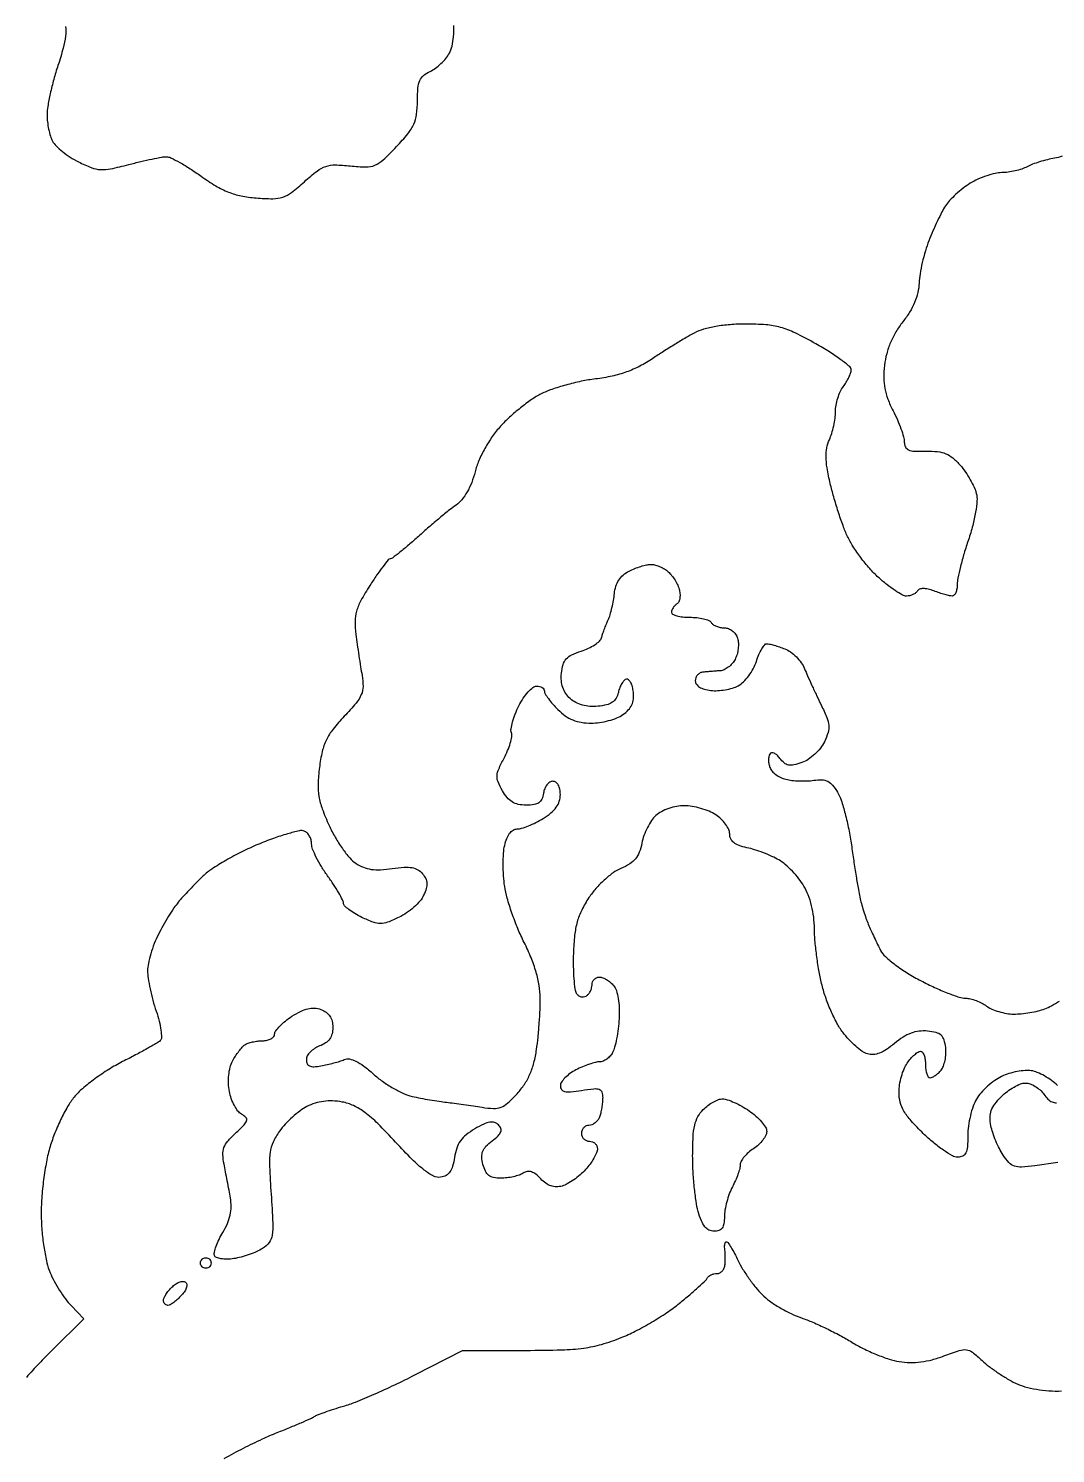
# Model space of a CAD drawing. Extents: x 0 to 102, y 0 to 135.
# Drawn here: x 51.06 to 67.47, y 31.89 to 54.67 of the extents above; entities that cross this region are included whole.
import ezdxf

# ---------------------------------------------------------------- set-up
doc = ezdxf.new("R2010")
doc.units = 0
doc.header["$MEASUREMENT"] = 0

msp = doc.modelspace()

# ---------------------------------------------------------------- linework, layer by layer
for points in [[(51.64752, 54.702205, -0.055869), (51.647337, 54.550269, -0.038596), (51.610338, 54.357859, -0.012517), (51.526817, 54.080168, 0.012704), (51.459974, 53.857624, 0.012179), (51.403494, 53.628833, 0.012202), (51.363545, 53.424709, 0.042241), (51.3522, 53.290662, 0.028917), (51.358601, 53.180071, 0.022291), (51.377882, 53.060755, 0.022759), (51.40605, 52.950574, 0.048938), (51.439629, 52.869715, 0.076464), (51.495319, 52.795542, 0.02539), (51.597529, 52.705286, 0.024598), (51.72267, 52.615301, 0.025626), (51.85439, 52.53936, 0.024444), (52.059506, 52.447055, 0.08046), (52.204088, 52.415722, 0.064822), (52.367274, 52.42825, 0.012181), (52.659389, 52.496784, -0.005723), (52.851261, 52.544422, -0.006883), (53.032748, 52.584653, -0.005968), (53.186202, 52.614555, -0.045158), (53.259632, 52.6212, -0.114369), (53.330417, 52.604794, -0.013736), (53.473406, 52.529813, -0.015774), (53.640455, 52.429228, -0.012365), (53.815245, 52.310094, 0.021037), (54.049384, 52.156386, 0.040367), (54.250735, 52.057087, 0.043781), (54.454129, 51.996399, 0.02994), (54.692897, 51.962117, 0.019481), (54.96164, 51.950344, 0.082608), (55.120045, 51.97591, 0.082932), (55.261336, 52.051335, 0.019723), (55.466841, 52.222776, -0.018744), (55.670202, 52.393103, -0.082233), (55.807543, 52.467358, -0.087975), (55.956902, 52.490857, -0.023202), (56.199163, 52.474882, 0.023072), (56.449521, 52.458308, 0.104031), (56.592748, 52.485459, 0.089505), (56.723453, 52.569827, 0.014659), (56.938178, 52.782692, 0.018811), (57.119919, 52.988733, 0.063822), (57.214581, 53.140488, 0.074906), (57.25994, 53.297799, 0.03281), (57.2742, 53.514876, -0.019525), (57.282243, 53.720756, -0.082024), (57.311777, 53.840525, -0.11954), (57.371835, 53.920619, -0.065573), (57.476405, 53.985958, 0.050372), (57.561586, 54.03566, 0.031677), (57.650388, 54.109277, 0.031639), (57.729377, 54.193722, 0.049384), (57.784739, 54.276391, 0.067173), (57.826754, 54.388951, 0.033105), (57.85067, 54.540104, 0.028751), (57.856664, 54.720318, 0.020254)], [(67.5797, 52.632187, -0.065338), (67.458569, 52.596461, 0.02062), (67.345109, 52.573751, 0.015153), (67.221442, 52.539646, 0.015366), (67.10622, 52.500164, 0.032648), (67.020425, 52.461218, -0.042445), (66.936846, 52.425234, -0.023324), (66.829577, 52.394959, -0.023096), (66.717083, 52.374227, -0.034031), (66.616897, 52.3674, 0.0559), (66.509814, 52.35539, 0.025739), (66.374584, 52.31726, 0.025107), (66.234964, 52.262059, 0.031727), (66.112489, 52.19671, 0.025587), (65.99791, 52.117523, 0.020087), (65.882016, 52.020683, 0.020502), (65.781361, 51.921657, 0.046121), (65.71573, 51.83716, 0.022804), (65.659514, 51.739569, 0.008135), (65.588011, 51.595517, 0.008052), (65.514575, 51.434702, 0.009421), (65.450262, 51.279754, 0.021593), (65.393959, 51.116125, 0.015452), (65.344695, 50.928919, 0.015646), (65.308802, 50.747318, 0.032034), (65.294348, 50.602954, -0.049194), (65.27367, 50.449637, -0.041422), (65.222864, 50.293802, -0.038439), (65.142534, 50.137524, -0.030883), (65.033684, 49.982902, 0.033931), (64.923197, 49.823906, 0.0351), (64.83662, 49.653167, 0.035466), (64.775518, 49.473737, 0.036285), (64.740958, 49.288834, 0.02917), (64.730097, 49.087588, 0.045378), (64.746585, 48.914735, 0.04516), (64.794074, 48.747098, 0.028552), (64.877635, 48.561676, -0.016635), (64.946446, 48.41821, -0.017307), (65.004594, 48.272348, -0.017265), (65.04601, 48.14315, -0.06903), (65.0574, 48.061039, 0.114427), (65.075377, 47.983514, 0.180667), (65.124404, 47.937141, 0.09035), (65.220696, 47.915618, 0.016478), (65.404168, 47.914381, -0.03), (65.590432, 47.908089, -0.074421), (65.722594, 47.875422, -0.079527), (65.834165, 47.807078, -0.038044), (65.953464, 47.688022, -0.026808), (66.034895, 47.582395, -0.020891), (66.112078, 47.459664, -0.021325), (66.174462, 47.338942, -0.047139), (66.209025, 47.24127, -0.079785), (66.219372, 47.122179, -0.024002), (66.197434, 46.941085, -0.022181), (66.15124, 46.727403, -0.017124), (66.082729, 46.499072, 0.009526), (66.014077, 46.282295, 0.010501), (65.956078, 46.06996, 0.009962), (65.914054, 45.886958, 0.051495), (65.9034, 45.783786, -0.040979), (65.897604, 45.713189, -0.06042), (65.880167, 45.653563, -0.079444), (65.854563, 45.613066, -0.215358), (65.824307, 45.5994, -0.056169), (65.780683, 45.604316, -0.011588), (65.705582, 45.623302, -0.012048), (65.618937, 45.649619, -0.011087), (65.531202, 45.680767, 0.029798), (65.436675, 45.710396, 0.061117), (65.359747, 45.719835, 0.087389), (65.302538, 45.709759, 0.168712), (65.266902, 45.680767, -0.090968), (65.238738, 45.649612, -0.053143), (65.195648, 45.623302, -0.05079), (65.145219, 45.605436, -0.059819), (65.094951, 45.5994, -0.126825), (65.028665, 45.616488, -0.019755), (64.911944, 45.687108, -0.02092), (64.778248, 45.783659, -0.016859), (64.642794, 45.897981, -0.028688), (64.504334, 46.038302, -0.019045), (64.361509, 46.213742, -0.019193), (64.235464, 46.395316, -0.035074), (64.149323, 46.553631, -0.018939), (64.078813, 46.725012, -0.009202), (64.001171, 46.948734, -0.009113), (63.92879, 47.184885, -0.012987), (63.873837, 47.397247, -0.01362), (63.822969, 47.648184, -0.038092), (63.805664, 47.826722, -0.05285), (63.817775, 47.968638, -0.059268), (63.859465, 48.099178, 0.032931), (63.897082, 48.198606, 0.020174), (63.928773, 48.319927, 0.020191), (63.950526, 48.443114, 0.033615), (63.9576, 48.548211, -0.044624), (63.966675, 48.649689, -0.031065), (63.994087, 48.761466, -0.031448), (64.034194, 48.866277, -0.054857), (64.081809, 48.94608, 0.025631), (64.129547, 49.016414, 0.024924), (64.170323, 49.091908, 0.025739), (64.199349, 49.161744, 0.079159), (64.208709, 49.21191, 0.22895), (64.18419, 49.266279, 0.014718), (64.043752, 49.376983, 0.019141), (63.860825, 49.502089, 0.012916), (63.643374, 49.631177, 0.01398), (63.311089, 49.804991, 0.044884), (63.077945, 49.893888, 0.049574), (62.84529, 49.935145, 0.019971), (62.522424, 49.946935, 0.018302), (62.270904, 49.93686, 0.024191), (62.043415, 49.908272, 0.027213), (61.848952, 49.863192, 0.050552), (61.698922, 49.802706, 0.01177), (61.56808, 49.729898, 0.0048), (61.393534, 49.625051, 0.004746), (61.20804, 49.508751, 0.006041), (61.039264, 49.39779, -0.028889), (60.829756, 49.273365, -0.033727), (60.617635, 49.180988, -0.032221), (60.386901, 49.11492, -0.022772), (60.121079, 49.069585, 0.020639), (59.893624, 49.03179, 0.015616), (59.64758, 48.972318, 0.015862), (59.419728, 48.901808, 0.034992), (59.252166, 48.83061, 0.032981), (59.099749, 48.739726, 0.016983), (58.921151, 48.607422, 0.016806), (58.74591, 48.458267, 0.024335), (58.602483, 48.314258, 0.030879), (58.471069, 48.149394, 0.025554), (58.351728, 47.959101, 0.026124), (58.255781, 47.763881, 0.039495), (58.195233, 47.584555, -0.031101), (58.141065, 47.414785, -0.037098), (58.068726, 47.263178, -0.041028), (57.983866, 47.139503, -0.06968), (57.892063, 47.054274, 0.016349), (57.786828, 46.97562, 0.004783), (57.630282, 46.847961, 0.004799), (57.456736, 46.700813, 0.005129), (57.289884, 46.553546, -0.006078), (57.134034, 46.416516, -0.00901), (56.99389, 46.300602, -0.004848), (56.873658, 46.206645, -0.153647), (56.838869, 46.193996, 0.214105), (56.807649, 46.178307, 0.007308), (56.72063, 46.06817, 0.012576), (56.620942, 45.931133, 0.008311), (56.513067, 45.769017, 0.016933), (56.369799, 45.528184, 0.055988), (56.29957, 45.357786, 0.068089), (56.276062, 45.194631, 0.03421), (56.28883, 44.986467, 0.003215), (56.310658, 44.82705, 0.002161), (56.337554, 44.645197, 0.002176), (56.365117, 44.469384, 0.004307), (56.388794, 44.330181, -0.045172), (56.404123, 44.154032, -0.102679), (56.376648, 44.023922, -0.072436), (56.292488, 43.888898, -0.014611), (56.103108, 43.677797, 0.022642), (55.924386, 43.472024, 0.054753), (55.817446, 43.301635, 0.056427), (55.751859, 43.115245, 0.025335), (55.706608, 42.859251, 0.022018), (55.685376, 42.595308, 0.050467), (55.698241, 42.396453, 0.047886), (55.751287, 42.197974, 0.018122), (55.861351, 41.932552, 0.023678), (55.958429, 41.744562, 0.022598), (56.074256, 41.563544, 0.02321), (56.191055, 41.413303, 0.071001), (56.287692, 41.328236, 0.051156), (56.4093, 41.265263, 0.057987), (56.536178, 41.231545, 0.049024), (56.684139, 41.224743, 0.024209), (56.871552, 41.243631, -0.018947), (57.060591, 41.264693, -0.059883), (57.187665, 41.258773, -0.089175), (57.27997, 41.2257, -0.08927), (57.354936, 41.162556, -0.058858), (57.405289, 41.08488, -0.101882), (57.424585, 41.010704, -0.086521), (57.414346, 40.926617, -0.033446), (57.372759, 40.816351, -0.07031), (57.314998, 40.725822, -0.033228), (57.217873, 40.626603, -0.03211), (57.100564, 40.534534, -0.039086), (56.97962, 40.464787, -0.020192), (56.796323, 40.386296, -0.090998), (56.682227, 40.365214, -0.091361), (56.568304, 40.386062, -0.020442), (56.3859, 40.464062, -0.022253), (56.272501, 40.524471, -0.030511), (56.176779, 40.589253, -0.031045), (56.10735, 40.649908, -0.200285), (56.0898, 40.691964, 0.120365), (56.077258, 40.74331, 0.011737), (56.015246, 40.856115, 0.014334), (55.933201, 40.988513, 0.01087), (55.836, 41.129026, -0.019593), (55.738849, 41.274838, -0.021607), (55.656754, 41.423222, -0.021623), (55.59808, 41.554998, -0.094192), (55.5822, 41.638548, 0.068622), (55.57334, 41.702798, 0.062896), (55.547348, 41.764331, 0.066722), (55.508926, 41.813984, 0.103513), (55.463553, 41.843239, 0.149755), (55.386815, 41.848551, 0.013316), (55.197163, 41.799149, 0.016445), (54.970043, 41.725307, 0.012081), (54.723303, 41.629211, 0.016594), (54.466707, 41.511922, 0.015039), (54.209742, 41.3742, 0.015255), (53.98726, 41.237003, 0.045728), (53.8479, 41.125574, 0.006439), (53.740107, 41.019204, 0.005072), (53.626055, 40.901355, 0.00513), (53.522314, 40.789688, 0.012624), (53.449083, 40.705024, 0.024442), (53.381528, 40.614099, 0.0093), (53.296072, 40.481219, 0.009185), (53.208402, 40.333138, 0.011109), (53.131833, 40.190946, 0.025064), (53.065895, 40.043935, 0.02068), (53.010194, 39.881395, 0.021169), (52.971529, 39.727712, 0.051078), (52.9596, 39.611241, 0.038466), (52.968883, 39.490756, 0.013961), (52.999882, 39.322036, 0.013749), (53.044232, 39.138522, 0.015946), (53.096732, 38.966682, -0.019538), (53.144916, 38.804815, -0.02923), (53.173036, 38.660013, -0.029899), (53.181537, 38.544699, -0.208306), (53.160182, 38.493753, -0.05871), (53.107499, 38.454048, -0.004539), (52.953675, 38.366081, -0.006161), (52.767426, 38.264798, -0.004664), (52.560647, 38.158084, 0.022836), (52.341139, 38.034503, 0.018282), (52.116415, 37.88241, 0.018649), (51.918643, 37.726097, 0.04385), (51.786799, 37.592024, 0.041414), (51.681301, 37.439978, 0.019098), (51.568802, 37.226822, 0.018765), (51.466923, 36.992356, 0.024711), (51.392929, 36.771269, 0.02365), (51.33678, 36.52736, 0.014374), (51.292484, 36.234716, 0.014295), (51.264674, 35.936186, 0.021217), (51.25893, 35.673634, 0.018528), (51.272999, 35.429656, 0.015867), (51.305441, 35.174338, 0.016157), (51.349817, 34.944132, 0.043265), (51.400591, 34.785197, 0.025971), (51.465218, 34.650591, 0.017135), (51.552585, 34.502776, 0.017258), (51.647706, 34.364511, 0.031697), (51.735768, 34.260061), (51.941161, 34.045622), (51.432586, 33.546749, 0.009781), (51.225156, 33.335157, 0.009283), (51.022438, 33.111954, 0.009272)], [(67.505464, 37.774878, 0.037278), (67.411015, 37.856, 0.029191), (67.297733, 37.929693, 0.029976), (67.183608, 37.986016, 0.061484), (67.0878, 38.013121, 0.058025), (66.988018, 38.016811, 0.028136), (66.861336, 37.999578, 0.027456), (66.729845, 37.966511, 0.035406), (66.613858, 37.921251, 0.043597), (66.503178, 37.856407, 0.028521), (66.387557, 37.764027, 0.028668), (66.284409, 37.660242, 0.047896), (66.212008, 37.560793, 0.049469), (66.158511, 37.44558, 0.02524), (66.113551, 37.292335, 0.024806), (66.08279, 37.128238, 0.03394), (66.0726, 36.978297, -0.016995), (66.066351, 36.794493, -0.092268), (66.041596, 36.698345, -0.178319), (65.992398, 36.649494, -0.107646), (65.911164, 36.6318, -0.128404), (65.825401, 36.654194, -0.022712), (65.683039, 36.742704, -0.023277), (65.521828, 36.864799, -0.019102), (65.361264, 37.009344, -0.016374), (65.165021, 37.212982, -0.050252), (65.051722, 37.367158, -0.07034), (64.992866, 37.509177, -0.063191), (64.9728, 37.66732, -0.039705), (64.982435, 37.78846, -0.028838), (65.011486, 37.920607, -0.02935), (65.053984, 38.043579, -0.054952), (65.104497, 38.135776, -0.026292), (65.160773, 38.207753, -0.031994), (65.22095, 38.268568, -0.033625), (65.276745, 38.311824, -0.149156), (65.315997, 38.3238, -0.235714), (65.346587, 38.308531, -0.07113), (65.372358, 38.261672, -0.05436), (65.389975, 38.193303, -0.03591), (65.3958, 38.1123, 0.033345), (65.401209, 38.031285, 0.051108), (65.417608, 37.962928, 0.066241), (65.441544, 37.915793, 0.247005), (65.470041, 37.9008, 0.115013), (65.505487, 37.909063, 0.037292), (65.552164, 37.936574, 0.034909), (65.6012, 37.975979, 0.032851), (65.645354, 38.022584, 0.084021), (65.68221, 38.086204, 0.03876), (65.708728, 38.178438, 0.036965), (65.722138, 38.282162, 0.042235), (65.719163, 38.382134, 0.045069), (65.693311, 38.506942, 0.135776), (65.647244, 38.579737, 0.125003), (65.567742, 38.621934, 0.035553), (65.428764, 38.645529, 0.054178), (65.293155, 38.644016, 0.059435), (65.165415, 38.613008, 0.053301), (65.037657, 38.549173, 0.03242), (64.901584, 38.44898, -0.027987), (64.773424, 38.352851, -0.054807), (64.660278, 38.294221, -0.070733), (64.558941, 38.270777, -0.098681), (64.466713, 38.28102, -0.078603), (64.385963, 38.321452, -0.025154), (64.280556, 38.405201, -0.024398), (64.170803, 38.511727, -0.024987), (64.07287, 38.627628, -0.041186), (63.979198, 38.774002, -0.019407), (63.881875, 38.976433, -0.019082), (63.795804, 39.197572, -0.025478), (63.735848, 39.404459, -0.014891), (63.692075, 39.618914, -0.010368), (63.654944, 39.863218, -0.010468), (63.62907, 40.099296, -0.021227), (63.620522, 40.285914, 0.031068), (63.60864, 40.467207, 0.028475), (63.574325, 40.651087, 0.029496), (63.52142, 40.821869, 0.043444), (63.453693, 40.963443, 0.034235), (63.373068, 41.080916, 0.023927), (63.267377, 41.201962, 0.024234), (63.154332, 41.308701, 0.045324), (63.051843, 41.38151, 0.025312), (62.941466, 41.438479, 0.014804), (62.804159, 41.495927, 0.014782), (62.66299, 41.545401, 0.024224), (62.54055, 41.577854, -0.0338), (62.414752, 41.613786, -0.082063), (62.330721, 41.66074, -0.113928), (62.282728, 41.721244, -0.111389), (62.2656, 41.797172, 0.108984), (62.24972, 41.869162, 0.048527), (62.200248, 41.953364, 0.04489), (62.128238, 42.035817, 0.045816), (62.043126, 42.10347, 0.046667), (61.937557, 42.159342, 0.027917), (61.803485, 42.20642, 0.027786), (61.663529, 42.238645, 0.042714), (61.539734, 42.24924, 0.047383), (61.419583, 42.237828, 0.035357), (61.290883, 42.203581, 0.036135), (61.173159, 42.153392, 0.065175), (61.087062, 42.093805, 0.059783), (61.017323, 42.013615, 0.031299), (60.949917, 41.89957, 0.030623), (60.894612, 41.772325, 0.040856), (60.86137, 41.650849, -0.043119), (60.820537, 41.504239, -0.08339), (60.759777, 41.399149, -0.081554), (60.66702, 41.318213, -0.03975), (60.526923, 41.246123, 0.057676), (60.402355, 41.176281, 0.028216), (60.260918, 41.061286, 0.027438), (60.124919, 40.922948, 0.034365), (60.015574, 40.780094, 0.030762), (59.900008, 40.579698, 0.047196), (59.828109, 40.392815, 0.041706), (59.787181, 40.179529, 0.018466), (59.767311, 39.893245, 0.011524), (59.76532, 39.679643, 0.014687), (59.773806, 39.482848, 0.01264), (59.789747, 39.320282, 0.108055), (59.813886, 39.251672, 0.089646), (59.845465, 39.216554, 0.095232), (59.886714, 39.195616, 0.09981), (59.931151, 39.192016, 0.109298), (59.971941, 39.206254, 0.08074), (60.007937, 39.237489, 0.053432), (60.03837, 39.28312, 0.052427), (60.059031, 39.33535, 0.068085), (60.066, 39.386293, -0.094533), (60.074877, 39.432826, -0.096772), (60.100234, 39.47239, -0.098931), (60.138072, 39.498874, -0.103734), (60.182541, 39.5082, -0.090394), (60.235217, 39.498598, -0.042987), (60.297608, 39.468728, -0.040732), (60.359319, 39.425241, -0.04573), (60.410603, 39.373826, -0.096549), (60.454462, 39.293585, -0.035909), (60.484648, 39.168023, -0.031947), (60.500062, 39.014825, -0.02446), (60.497956, 38.846453, -0.016021), (60.482826, 38.685035, -0.016047), (60.457396, 38.525003, -0.016087), (60.426281, 38.387056, -0.059414), (60.393818, 38.304027, -0.060347), (60.35371, 38.246878, -0.053941), (60.299702, 38.198494, -0.057163), (60.240642, 38.165571, -0.098907), (60.185722, 38.1546, 0.063837), (60.119949, 38.146168, 0.018569), (60.021915, 38.116685, 0.018339), (59.91296, 38.074933, 0.01866), (59.807999, 38.025527, 0.036794), (59.712482, 37.96686, 0.042864), (59.63172, 37.897438, 0.047815), (59.57561, 37.827985, 0.147039), (59.5584, 37.770728, 0.16374), (59.577795, 37.71309, 0.180174), (59.627373, 37.681656, 0.077362), (59.722897, 37.676479, 0.014572), (59.8968, 37.699113, -0.012437), (60.093562, 37.725576, -0.112197), (60.179313, 37.715702, -0.237455), (60.221294, 37.672098, -0.075178), (60.2352, 37.580132, -0.024539), (60.231466, 37.504088, -0.016912), (60.220116, 37.418575, -0.017089), (60.203557, 37.33687, -0.033082), (60.183849, 37.273219, -0.070559), (60.155414, 37.22206, -0.063449), (60.112964, 37.178709, -0.066819), (60.063538, 37.149368, -0.100912), (60.014649, 37.1394, 0.106859), (59.969685, 37.12968, 0.099462), (59.931418, 37.102123, 0.095925), (59.905763, 37.060945, 0.091732), (59.8968, 37.0125, 0.099038), (59.906488, 36.96407, 0.097945), (59.934077, 36.922877, 0.097945), (59.97527, 36.895288, 0.099038), (60.0237, 36.8856, -0.095234), (60.072137, 36.87629, -0.096969), (60.113323, 36.849709, -0.098788), (60.140895, 36.81004, -0.102977), (60.1506, 36.763418, -0.101691), (60.13808, 36.702494, -0.028954), (60.094685, 36.615621, -0.027877), (60.033103, 36.520988, -0.026303), (59.96025, 36.431854, -0.030626), (59.873895, 36.347827, -0.024829), (59.771851, 36.26849, -0.025497), (59.670102, 36.204666, -0.057496), (59.586193, 36.169744, -0.07063), (59.495332, 36.15708, -0.081379), (59.409094, 36.171434, -0.074704), (59.326315, 36.214158, -0.048833), (59.245627, 36.285383, 0.037945), (59.166572, 36.358283, 0.090588), (59.096322, 36.395608, 0.119609), (59.030142, 36.400222, 0.099178), (58.964034, 36.374871, -0.060282), (58.900017, 36.344461, -0.025356), (58.808073, 36.318781, -0.02464), (58.705867, 36.300986, -0.029385), (58.608262, 36.294695, -0.047916), (58.491558, 36.305245, -0.118576), (58.413712, 36.340192, -0.118942), (58.360416, 36.406637, -0.048372), (58.321214, 36.516561, -0.04921), (58.303646, 36.634745, -0.105513), (58.318353, 36.725288, -0.09882), (58.369675, 36.805661, -0.039631), (58.467652, 36.892693, 0.025227), (58.564148, 36.973563, 0.110048), (58.606188, 37.034538, 0.189096), (58.606769, 37.089232, 0.105528), (58.570115, 37.145987, 0.118965), (58.506355, 37.185102, 0.120118), (58.432011, 37.190641, 0.071421), (58.333689, 37.159435, 0.019445), (58.189415, 37.0827, 0.037634), (58.053207, 36.988928, 0.069008), (57.961055, 36.890964, 0.072519), (57.901887, 36.775132, 0.045897), (57.8664, 36.627396, -0.03151), (57.836877, 36.486819, -0.085186), (57.793599, 36.394884, -0.115356), (57.731229, 36.338936, -0.090179), (57.644667, 36.310097, -0.155035), (57.531572, 36.329032, -0.047121), (57.383281, 36.423597, -0.031134), (57.190263, 36.594292, -0.010012), (56.925567, 36.870332, 0.010807), (56.639667, 37.167539, 0.034666), (56.432115, 37.347338, 0.051596), (56.253965, 37.454482, 0.065296), (56.071007, 37.512677, 0.033929), (55.916382, 37.529711, 0.042442), (55.772214, 37.523517, 0.044305), (55.636379, 37.493665, 0.043119), (55.506627, 37.440168, 0.041199), (55.397486, 37.371803, 0.022483), (55.275227, 37.271531, 0.022263), (55.159365, 37.157738, 0.03279), (55.069228, 37.047255, 0.045787), (54.967143, 36.871927, 0.075764), (54.919168, 36.707883, 0.044048), (54.908942, 36.481987, 0.007016), (54.934116, 36.039499, -0.005112), (54.96216, 35.577592, -0.051545), (54.952036, 35.385238, -0.124416), (54.902779, 35.269748, -0.085653), (54.798109, 35.172393, -0.039427), (54.706253, 35.122272, -0.020344), (54.584603, 35.073683, -0.020092), (54.454698, 35.033621, -0.028615), (54.336415, 35.009429, -0.031392), (54.228082, 35.00055, -0.046042), (54.132793, 35.00752, -0.055899), (54.061414, 35.027791, -0.209498), (54.029731, 35.060505, -0.150089), (54.026692, 35.112487, -0.027044), (54.055069, 35.206337, -0.027033), (54.101789, 35.316304, -0.021567), (54.163448, 35.429456, 0.034437), (54.235639, 35.570449, 0.047263), (54.279066, 35.706062, 0.050136), (54.294674, 35.840868, 0.046769), (54.283796, 35.979356, 0.002337), (54.261742, 36.102984, 0.00137), (54.234244, 36.250785, 0.00137), (54.205927, 36.398476, 0.002331), (54.18134, 36.521773, -0.040717), (54.163065, 36.673206, -0.099651), (54.180859, 36.783519, -0.088662), (54.241678, 36.886036, -0.027778), (54.366195, 37.015002, 0.011395), (54.502626, 37.147348, 0.117473), (54.542937, 37.214, 0.274723), (54.531215, 37.264945, 0.074693), (54.463171, 37.31768, -0.101375), (54.404425, 37.368406, -0.040618), (54.34636, 37.457952, -0.038063), (54.297584, 37.567763, -0.039135), (54.266558, 37.682692, -0.038138), (54.25251, 37.81082, -0.034781), (54.25737, 37.943666, -0.036313), (54.279681, 38.067188, -0.058497), (54.318121, 38.166842, -0.020992), (54.365161, 38.247683, -0.019876), (54.419627, 38.325826, -0.020289), (54.473332, 38.391024, -0.063199), (54.516215, 38.428255, -0.066401), (54.565128, 38.452252, -0.025827), (54.637872, 38.472532, -0.025019), (54.719944, 38.486637, -0.02835), (54.79965, 38.491705, 0.053511), (54.872549, 38.500031, 0.072451), (54.934392, 38.523684, 0.091378), (54.976134, 38.558289, 0.173317), (54.991047, 38.59875, -0.159368), (55.008654, 38.650836, -0.032495), (55.072712, 38.725813, -0.031223), (55.162037, 38.806784, -0.024888), (55.267584, 38.882804, -0.027771), (55.406551, 38.962167, -0.058523), (55.523213, 39.004284, -0.07306), (55.628507, 39.013115, -0.073163), (55.731837, 38.99128, -0.067597), (55.815145, 38.94692, -0.091092), (55.874167, 38.885417, -0.087755), (55.908903, 38.805076, -0.05832), (55.9206, 38.705132, -0.06032), (55.908086, 38.601781, -0.094846), (55.870909, 38.520743, -0.092472), (55.80562, 38.457796, -0.054904), (55.7091, 38.4084, 0.053209), (55.628209, 38.367347, 0.056781), (55.559728, 38.310896, 0.063675), (55.513082, 38.248348, 0.129111), (55.4976, 38.189392, 0.104815), (55.511009, 38.12613, 0.190242), (55.548158, 38.089594, 0.115044), (55.616362, 38.077746, 0.028238), (55.73025, 38.090733, 0.012942), (55.829641, 38.110455, 0.010264), (55.935933, 38.136726, 0.010406), (56.033547, 38.16518, 0.0254), (56.103747, 38.191222, -0.147979), (56.186382, 38.200533, -0.070012), (56.289123, 38.166324, -0.048013), (56.414742, 38.088062, -0.019834), (56.569047, 37.959985, 0.029225), (56.714974, 37.843418, 0.023096), (56.885171, 37.734472, 0.023638), (57.053099, 37.647912, 0.052256), (57.1896, 37.602031, 0.007857), (57.321457, 37.574735, 0.005239), (57.473274, 37.547433, 0.005275), (57.621111, 37.524045, 0.010297), (57.7395, 37.509077, -0.005898), (57.859076, 37.495027, -0.002896), (58.01096, 37.474467, -0.002872), (58.168516, 37.451286, -0.004175), (58.30722, 37.428876, 0.032206), (58.489685, 37.409806, 0.102619), (58.609938, 37.429802, 0.092407), (58.719273, 37.497378, 0.023196), (58.868266, 37.646034, 0.039184), (58.984161, 37.794804, 0.042682), (59.071726, 37.955785, 0.039936), (59.134943, 38.138531, 0.027739), (59.177885, 38.352851, 0.010672), (59.201597, 38.547953, 0.006933), (59.221048, 38.774278, 0.006971), (59.233895, 38.995835, 0.013144), (59.237064, 39.174892, 0.039145), (59.219692, 39.374423, 0.029141), (59.170708, 39.590072, 0.026412), (59.090756, 39.820159, 0.020067), (58.980068, 40.063192, -0.018927), (58.878699, 40.284424, -0.014376), (58.783948, 40.53384, -0.014594), (58.708544, 40.773255, -0.032627), (58.668658, 40.959747, -0.020292), (58.650758, 41.129779, -0.015976), (58.644765, 41.314889, -0.016256), (58.650306, 41.48747, -0.037918), (58.668386, 41.615397, -0.038928), (58.701759, 41.725611, -0.069454), (58.747959, 41.808104, -0.091684), (58.804114, 41.859248, -0.139299), (58.867172, 41.877316, 0.074517), (58.939637, 41.888342, 0.020938), (59.047751, 41.926784, 0.020621), (59.167813, 41.981083, 0.020393), (59.28345, 42.045273, 0.034262), (59.408699, 42.13394, 0.06519), (59.49325, 42.2236, 0.07878), (59.541707, 42.319317, 0.07801), (59.5584, 42.425657, 0.047329), (59.550173, 42.512377, 0.082188), (59.525219, 42.580069, 0.110469), (59.486331, 42.622896, 0.154593), (59.437384, 42.6384, 0.145606), (59.389116, 42.624039, 0.083039), (59.343975, 42.582485, 0.070703), (59.308688, 42.520836, 0.059475), (59.289334, 42.44805, -0.066392), (59.263104, 42.354608, -0.141804), (59.215917, 42.2972, -0.114957), (59.137922, 42.266754, -0.03583), (59.011744, 42.2577, -0.051177), (58.886571, 42.270546, -0.085409), (58.788275, 42.30923, -0.082934), (58.70665, 42.379507, -0.045785), (58.631805, 42.488213, -0.03167), (58.564074, 42.629091, -0.109744), (58.547439, 42.728249, -0.092111), (58.573007, 42.83452, -0.01855), (58.659158, 43.009769, 0.02462), (58.716214, 43.129478, 0.02857), (58.758103, 43.248496, 0.029479), (58.781409, 43.351578, 0.126625), (58.775891, 43.413756, -0.126643), (58.770265, 43.47719, -0.026696), (58.794396, 43.586715, -0.02637), (58.837067, 43.714209, -0.022338), (58.895063, 43.84395, -0.029313), (58.965189, 43.9654, -0.037148), (59.044253, 44.068008, -0.040594), (59.1207, 44.140503, -0.171073), (59.179419, 44.1612, -0.062657), (59.227283, 44.155178, -0.080832), (59.267828, 44.137478, -0.098133), (59.294962, 44.111243, -0.152821), (59.3046, 44.080445, 0.137445), (59.316844, 44.036747, 0.020613), (59.367858, 43.960155, 0.021855), (59.437489, 43.872714, 0.017301), (59.519945, 43.784345, 0.042376), (59.637285, 43.685372, 0.057756), (59.758599, 43.619001, 0.05688), (59.893341, 43.581479, 0.039509), (60.051021, 43.569, 0.036636), (60.186043, 43.578907, 0.028289), (60.330657, 43.60868, 0.028991), (60.463171, 43.652237, 0.058937), (60.559606, 43.70408, 0.052367), (60.645299, 43.778582, 0.079158), (60.700398, 43.860427, 0.080777), (60.72665, 43.954069, 0.056899), (60.72648, 44.06363, 0.036289), (60.710366, 44.148437, 0.056985), (60.68328, 44.217416, 0.077439), (60.650193, 44.261617, 0.245341), (60.6159, 44.271943, 0.158971), (60.580215, 44.252262, 0.049937), (60.542749, 44.20315, 0.044156), (60.509371, 44.136393, 0.036501), (60.485675, 44.060443, -0.072636), (60.448459, 43.965746, -0.113316), (60.389288, 43.901611, -0.091234), (60.298077, 43.861096, -0.034864), (60.160512, 43.838, -0.041449), (60.03071, 43.836209, -0.049985), (59.91055, 43.856705, -0.053663), (59.804267, 43.898669, -0.063156), (59.715581, 43.960577, -0.061232), (59.644857, 44.042375, -0.064994), (59.597732, 44.137298, -0.061313), (59.574742, 44.245947, -0.045928), (59.575445, 44.368377, -0.047674), (59.60206, 44.504701, -0.111743), (59.65251, 44.594759, -0.099085), (59.741102, 44.660728, -0.032493), (59.893047, 44.72099, 0.030564), (60.00723, 44.765768, 0.036088), (60.108649, 44.822095, 0.038997), (60.185135, 44.881099, 0.14502), (60.216483, 44.93249, -0.017127), (60.233634, 44.989146, -0.007023), (60.260597, 45.064831, -0.006939), (60.291844, 45.145352, -0.008829), (60.323002, 45.2187, 0.03202), (60.353672, 45.301346, 0.01478), (60.383364, 45.412175, 0.014571), (60.407818, 45.530937, 0.0196), (60.422566, 45.63974, -0.052393), (60.44639, 45.75713, -0.069312), (60.493128, 45.855556, -0.071277), (60.563766, 45.935442, -0.059596), (60.6582, 45.998043, -0.021507), (60.748851, 46.038888, -0.019095), (60.846312, 46.073598, -0.01952), (60.936454, 46.098054, -0.05416), (61.00158, 46.105753, -0.063337), (61.061785, 46.098674, -0.032578), (61.134238, 46.07557, -0.031764), (61.206807, 46.041642, -0.041365), (61.267988, 46.00125, -0.051705), (61.323473, 45.9475, -0.029814), (61.378944, 45.87274, -0.029514), (61.426195, 45.790163, -0.043201), (61.456799, 45.71227, -0.049149), (61.47104, 45.638144, -0.058239), (61.469275, 45.56688, -0.068067), (61.452781, 45.508872, -0.152226), (61.423041, 45.474627, 0.058627), (61.389364, 45.447908, 0.050481), (61.360862, 45.412813, 0.053017), (61.341438, 45.375071, 0.092603), (61.335, 45.340607, 0.283824), (61.353978, 45.309867, 0.049454), (61.420513, 45.284385, 0.040915), (61.514556, 45.266771, 0.025848), (61.626107, 45.261, -0.026918), (61.741388, 45.254789, -0.033489), (61.847061, 45.236149, -0.035556), (61.930697, 45.209114, -0.159713), (61.9695, 45.1764, 0.108531), (62.000942, 45.143961, 0.050825), (62.052988, 45.116651, 0.047012), (62.115782, 45.098069, 0.048477), (62.180292, 45.0918, -0.095574), (62.244822, 45.079352, -0.071377), (62.307714, 45.043036, -0.069407), (62.359466, 44.989241, -0.080201), (62.391486, 44.925796, -0.066167), (62.404962, 44.849663, -0.039888), (62.401594, 44.757914, -0.039292), (62.383361, 44.665581, -0.054526), (62.35191, 44.587396, -0.056613), (62.305858, 44.520727, -0.049688), (62.244134, 44.462775, -0.052449), (62.176868, 44.421552, -0.09474), (62.114573, 44.405241, 0.001586), (62.049797, 44.400678, 0.001025), (61.974838, 44.395003, 0.00103), (61.901605, 44.389156, 0.001949), (61.8426, 44.384091, 0.096078), (61.794151, 44.370102, 0.089151), (61.752977, 44.338769, 0.089303), (61.725343, 44.295114, 0.096851), (61.7157, 44.2458, 0.158284), (61.73318, 44.191966, 0.095626), (61.782597, 44.145727, 0.07115), (61.860776, 44.110864, 0.04099), (61.962085, 44.090805, 0.04239), (62.070714, 44.087675, 0.028907), (62.193531, 44.101702, 0.029198), (62.311284, 44.129261, 0.050823), (62.403997, 44.167353, 0.072786), (62.48568, 44.227753, 0.037082), (62.569524, 44.324389, 0.035864), (62.64278, 44.438978, 0.044615), (62.692923, 44.554998, -0.021645), (62.733982, 44.663405, -0.031251), (62.780192, 44.754868, -0.031947), (62.825192, 44.821474, -0.232232), (62.858853, 44.838, -0.058927), (62.899796, 44.833158, -0.01062), (62.97413, 44.813648, -0.011322), (63.060634, 44.786836, -0.01003), (63.149432, 44.755099, -0.065986), (63.239895, 44.706252, -0.041218), (63.331409, 44.62771, -0.040765), (63.410258, 44.533648, -0.05759), (63.462732, 44.437849, 0.007832), (63.511071, 44.324063, 0.003233), (63.579913, 44.17149, 0.003198), (63.655861, 44.008781, 0.004108), (63.727887, 43.86018, -0.01668), (63.819835, 43.657658, -0.076572), (63.85041, 43.532706, -0.097535), (63.838218, 43.419532, -0.036307), (63.779448, 43.269948, -0.055841), (63.716499, 43.169209, -0.038789), (63.62517, 43.070703, -0.039141), (63.52124, 42.988803, -0.062829), (63.420426, 42.938393, -0.028539), (63.290507, 42.900878, -0.103186), (63.20488, 42.899302, -0.130511), (63.137038, 42.931807, -0.058334), (63.069194, 43.004938, 0.045699), (63.022838, 43.057504, 0.088123), (62.976075, 43.088206, 0.142489), (62.936355, 43.09308, 0.217393), (62.907947, 43.074097, 0.094612), (62.892225, 43.032941, 0.045486), (62.88739, 42.976431, 0.042887), (62.893048, 42.914624, 0.047384), (62.909157, 42.856804, 0.095475), (62.943724, 42.801272, 0.048296), (63.005521, 42.746288, 0.045537), (63.082714, 42.700059, 0.050714), (63.164314, 42.670527, 0.034635), (63.259675, 42.653502, 0.018353), (63.379505, 42.645014, 0.01818), (63.503249, 42.645303, 0.026765), (63.611462, 42.65531, -0.045579), (63.740846, 42.662386, -0.108712), (63.833523, 42.638422, -0.10344), (63.910377, 42.576811, -0.038853), (63.98997, 42.463228, -0.054523), (64.047591, 42.335785, -0.014557), (64.110625, 42.121884, -0.014578), (64.168448, 41.873042, -0.014569), (64.211683, 41.621207, 0.002317), (64.248513, 41.369899, 0.002423), (64.287148, 41.122644, 0.002325), (64.322551, 40.909366, 0.010705), (64.346273, 40.786383, 0.014479), (64.370794, 40.686579, 0.008451), (64.405646, 40.568397, 0.008446), (64.444572, 40.451159, 0.014151), (64.481707, 40.3542, 0.007248), (64.523257, 40.258223, 0.004184), (64.575885, 40.143898, 0.004181), (64.630639, 40.030011, 0.006992), (64.67882, 39.935277, 0.089034), (64.755071, 39.837449, 0.021793), (64.913534, 39.707318, 0.021637), (65.111138, 39.571928, 0.020094), (65.324545, 39.450519, 0.011857), (65.542741, 39.344216, 0.013884), (65.754652, 39.254154, 0.012869), (65.936768, 39.188014, 0.078389), (66.03528, 39.171492, -0.055827), (66.113872, 39.161915, -0.030857), (66.206535, 39.13381, -0.030376), (66.298056, 39.093278, -0.042504), (66.37368, 39.045591, 0.060302), (66.455892, 38.997741, 0.030501), (66.568809, 38.957077, 0.029775), (66.692142, 38.928831, 0.038926), (66.807343, 38.918691, 0.02697), (66.927168, 38.923959, 0.017433), (67.064838, 38.94234, 0.017531), (67.198524, 38.969809, 0.031413), (67.305557, 39.002979, 0.032558), (67.410896, 39.051087, 0.01544), (67.540132, 39.125837, 0.01523)], [(67.5108, 36.543963), (67.145942, 36.493954, -0.018771), (66.933709, 36.472942, -0.096574), (66.817098, 36.488355, -0.125889), (66.730362, 36.544492, -0.041493), (66.636154, 36.665134, -0.028792), (66.577023, 36.76782, -0.017952), (66.519238, 36.894149, -0.018001), (66.471078, 37.02323, -0.030937), (66.441659, 37.134154, -0.049216), (66.42844, 37.267187, -0.086857), (66.447342, 37.375619, -0.077501), (66.504047, 37.479278, -0.032548), (66.609201, 37.599092, -0.03471), (66.704695, 37.682175, -0.033399), (66.811957, 37.752425, -0.035241), (66.91485, 37.801194, -0.093311), (66.994557, 37.8162, -0.088392), (67.068201, 37.803079, -0.049211), (67.150484, 37.763231, -0.047041), (67.228331, 37.704864, -0.055663), (67.289108, 37.635878, 0.047433), (67.353807, 37.559964, 0.087052), (67.420826, 37.514455, 0.104124), (67.490637, 37.499184, 0.09384)], [(54.184756, 31.816999, -0.007588), (54.494353, 31.980339, -0.007665), (54.794451, 32.127147, -0.016198), (55.0323, 32.229745, 0.003564), (55.232877, 32.310319, 0.004614), (55.415644, 32.387233, 0.003514), (55.56756, 32.454092, 0.040708), (55.6245, 32.48542, -0.053494), (55.67817, 32.513189, -0.0074), (55.796021, 32.556983, -0.008412), (55.937715, 32.604595, -0.007036), (56.0896, 32.650461, 0.026046), (56.285939, 32.717993, 0.007498), (56.582048, 32.842612, 0.007521), (56.912207, 32.993389, 0.007942), (57.2317, 33.151411), (57.9933, 33.543276), (59.0085, 33.543588, 0.006766), (59.580914, 33.551511, 0.026371), (59.933775, 33.579836, 0.03701), (60.217914, 33.639454, 0.024983), (60.5313, 33.747063, 0.023746), (60.756354, 33.849787, 0.014184), (61.014049, 33.991924, 0.014185), (61.263202, 34.148403, 0.023803), (61.4619, 34.295341, 0.005545), (61.626002, 34.432287, 0.007823), (61.768927, 34.558194, 0.0049), (61.88578, 34.666535, 0.101455), (61.9131, 34.705528, -0.128097), (61.932601, 34.730462, -0.059605), (61.968222, 34.751485, -0.053379), (62.013215, 34.765771, -0.050241), (62.06115, 34.7706, 0.119996), (62.107649, 34.781923, 0.093522), (62.148739, 34.81409, 0.085313), (62.17816, 34.862091, 0.078174), (62.191024, 34.91865, 0.01179), (62.193861, 34.983068, 0.008764), (62.194069, 35.054274, 0.008869), (62.191894, 35.121488, 0.019764), (62.187315, 35.17245, -0.037436), (62.185113, 35.212961, -0.060324), (62.189966, 35.247136, -0.084681), (62.200587, 35.270264, -0.247721), (62.215622, 35.2782, -0.24927), (62.237921, 35.266346, -0.010799), (62.287418, 35.18947, -0.016223), (62.343024, 35.091899, -0.010621), (62.400998, 34.97614, 0.027003), (62.47316, 34.843121, 0.016044), (62.572478, 34.692563, 0.016033), (62.681469, 34.548381, 0.026518), (62.783476, 34.434939, 0.041423), (62.903037, 34.333702, 0.021495), (63.067113, 34.226949, 0.021219), (63.246185, 34.131112, 0.030153), (63.413235, 34.062702, -0.019897), (63.592586, 33.993512, -0.010322), (63.810955, 33.893729, -0.010246), (64.031383, 33.781829, -0.01534), (64.218648, 33.674379, 0.022983), (64.402362, 33.572666, 0.017621), (64.611512, 33.478148, 0.017931), (64.813881, 33.403509, 0.039752), (64.973579, 33.364763, 0.035695), (65.147377, 33.349568, 0.03502), (65.322699, 33.359074, 0.033362), (65.502676, 33.393852, 0.026814), (65.690427, 33.454241, -0.011921), (65.937039, 33.541746, -0.109663), (66.049329, 33.552862, -0.136016), (66.145428, 33.513343, -0.021791), (66.301627, 33.380682, 0.024027), (66.412867, 33.287056, 0.014002), (66.554474, 33.185195, 0.01398), (66.70235, 33.090908, 0.022916), (66.833106, 33.020519, 0.042144), (66.985616, 32.962456, 0.027713), (67.16885, 32.920688, 0.026212), (67.368631, 32.897348, 0.025599), (67.571353, 32.894774, 0.036553)]]:
    msp.add_lwpolyline(points, format="xyb")
for points in [[(62.154615, 37.5624, -0.083456), (62.22788, 37.550085, -0.022583), (62.337613, 37.506485, -0.022203), (62.459508, 37.444908, -0.021389), (62.577037, 37.37205, -0.031014), (62.684094, 37.289011, -0.0358), (62.774679, 37.196984, -0.038581), (62.83839, 37.109384, -0.137738), (62.857222, 37.04338, -0.117358), (62.842533, 36.980495, -0.046997), (62.795502, 36.904983, -0.043139), (62.727177, 36.829731, -0.04186), (62.6463, 36.76648, 0.035023), (62.565364, 36.704944, 0.039044), (62.496928, 36.634744, 0.042576), (62.449249, 36.566457, 0.131862), (62.4348, 36.51262, -0.067164), (62.426688, 36.452505, -0.017866), (62.397676, 36.360022, -0.017786), (62.356796, 36.256251, -0.017473), (62.308421, 36.15502, 0.032537), (62.259972, 36.045256, 0.022391), (62.219013, 35.915541, 0.022641), (62.190749, 35.78661, 0.042097), (62.181521, 35.68005, -0.036988), (62.172946, 35.567703, -0.117762), (62.144897, 35.498398, -0.156512), (62.094094, 35.460472, -0.082882), (62.015777, 35.4474, -0.116843), (61.934733, 35.466601, -0.108346), (61.868308, 35.520439, -0.073562), (61.812499, 35.616353, -0.027313), (61.762448, 35.76465, -0.031405), (61.728485, 35.925497, -0.011481), (61.700086, 36.156454, -0.01133), (61.680513, 36.411057, -0.013311), (61.673872, 36.65295, -0.012303), (61.681024, 36.953674, -0.043958), (61.707132, 37.14411, -0.067791), (61.758105, 37.279745, -0.072763), (61.8426, 37.3932, -0.037569), (61.917885, 37.457949, -0.034587), (62.004049, 37.512698, -0.036407), (62.087903, 37.550559, -0.08806)], [(53.8902, 35.0244, -0.099038), (53.922487, 35.017941, -0.097945), (53.949949, 34.999549, -0.097945), (53.968341, 34.972087, -0.099038), (53.9748, 34.9398, -0.099038), (53.968341, 34.907513, -0.097945), (53.949949, 34.880051, -0.097945), (53.922487, 34.861659, -0.099038), (53.8902, 34.8552, -0.099038), (53.857913, 34.861659, -0.097945), (53.830451, 34.880051, -0.097945), (53.812059, 34.907513, -0.099038), (53.8056, 34.9398, -0.099038), (53.812059, 34.972087, -0.097945), (53.830451, 34.999549, -0.097945), (53.857913, 35.017941, -0.099038)], [(53.564132, 34.636079, -0.212431), (53.586403, 34.603425, -0.116807), (53.583811, 34.55421, -0.075045), (53.554988, 34.492181, -0.03771), (53.501899, 34.423801, -0.022471), (53.440941, 34.362243, -0.026921), (53.378124, 34.310235, -0.027265), (53.32158, 34.272931, -0.132942), (53.284888, 34.263, -0.109095), (53.257615, 34.269022, -0.099783), (53.2344, 34.286076, -0.095291), (53.218831, 34.311565, -0.089816), (53.2134, 34.341557, -0.110649), (53.222156, 34.380638, -0.030343), (53.25268, 34.436319, -0.029109), (53.295941, 34.496871, -0.026721), (53.34712, 34.553835, -0.047535), (53.404444, 34.601184, -0.058351), (53.466027, 34.633154, -0.069241), (53.522456, 34.646009, -0.161203)]]:
    msp.add_lwpolyline(points, format="xyb", close=True)

doc.saveas('drawing.dxf')
